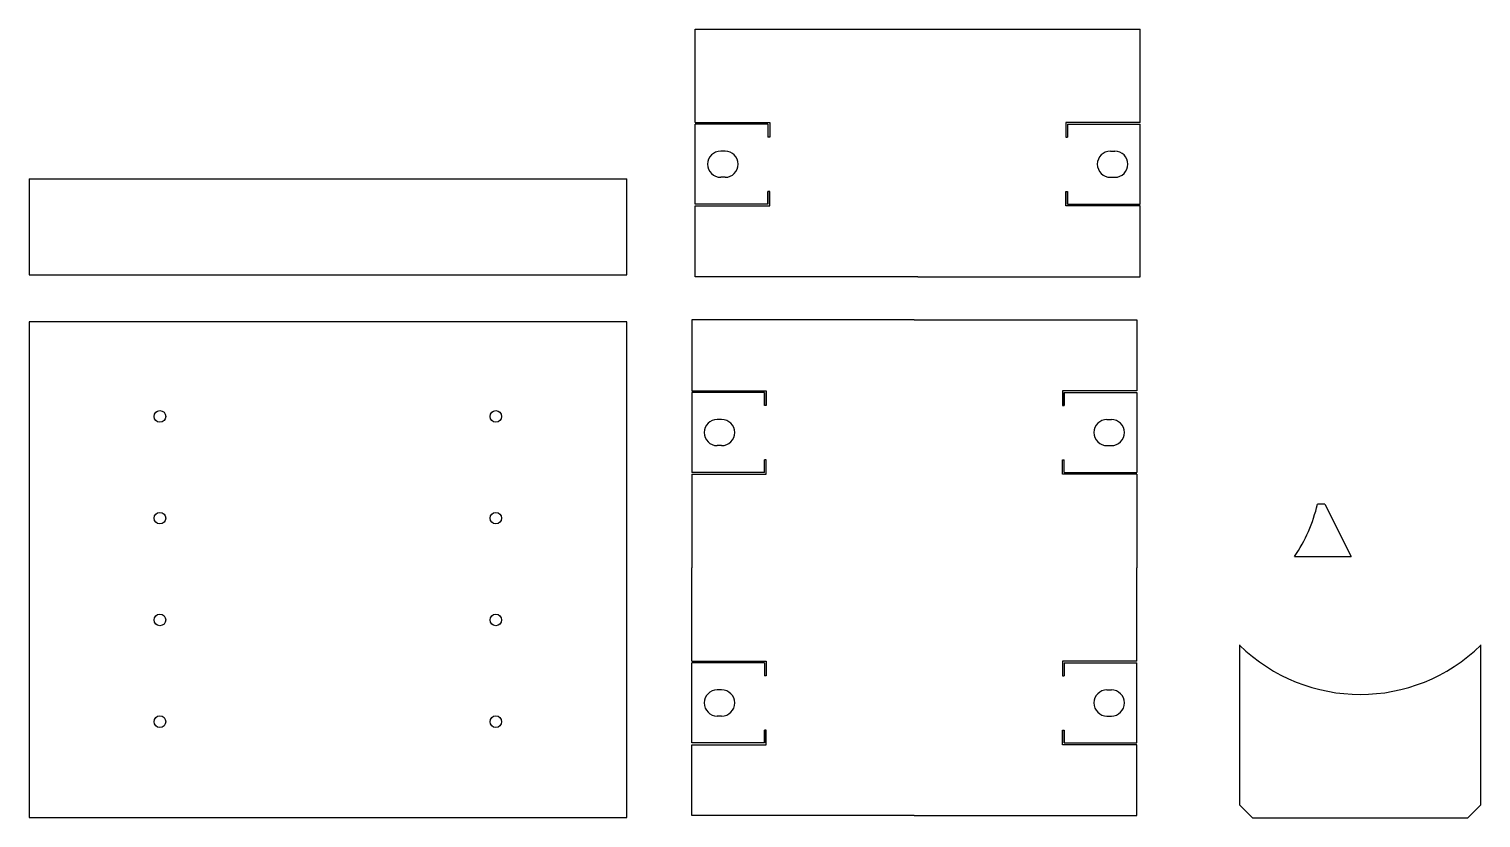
# Model space of a CAD drawing. Header units: millimetres. Extents: x 2745 to 3743, y 2059 to 2601.
import ezdxf

# ---------------------------------------------------------------- set-up
doc = ezdxf.new("R2010")
doc.units = ezdxf.units.MM

msp = doc.modelspace()

# ---------------------------------------------------------------- linework, layer by layer
for p, q in [((3202.86, 2537.15), (3202.86, 2601.45)), ((3202.86, 2601.45), (3508.86, 2601.45)), ((3508.86, 2537.15), (3508.86, 2601.45)), ((3202.86, 2537.15), (3254.05, 2537.15)), ((3254.05, 2537.15), (3254.05, 2527.15)), ((3508.86, 2537.15), (3457.66, 2537.15)), ((3457.66, 2537.15), (3457.66, 2527.15)), ((3202.86, 2480.95), (3202.86, 2535.95)), ((3252.86, 2535.95), (3202.86, 2535.95)), ((3252.86, 2535.95), (3252.86, 2527.15)), ((3254.05, 2527.15), (3252.86, 2527.15)), ((3457.66, 2527.15), (3458.86, 2527.15)), ((3458.86, 2535.95), (3458.86, 2527.15)), ((3458.86, 2535.95), (3508.86, 2535.95)), ((3508.86, 2480.95), (3508.86, 2535.95)), ((3223.36, 2517.45), (3220.36, 2517.45)), ((3488.36, 2517.45), (3491.36, 2517.45)), ((2744.71, 2498.29), (2744.71, 2432.29)), ((2744.71, 2498.29), (3155.71, 2498.29)), ((3155.71, 2432.29), (3155.71, 2498.29)), ((3223.36, 2499.45), (3220.36, 2499.45)), ((3488.36, 2499.45), (3491.36, 2499.45)), ((3252.86, 2489.75), (3252.86, 2480.95)), ((3254.05, 2489.75), (3252.86, 2489.75)), ((3252.86, 2480.95), (3252.86, 2489.75)), ((3254.05, 2479.75), (3254.05, 2489.75)), ((3457.66, 2489.75), (3458.86, 2489.75)), ((3457.66, 2479.75), (3457.66, 2489.75)), ((3458.86, 2489.75), (3458.86, 2480.95)), ((3458.86, 2480.95), (3458.86, 2489.75)), ((3252.86, 2480.95), (3202.86, 2480.95)), ((3202.86, 2430.95), (3202.86, 2479.75)), ((3202.86, 2479.75), (3254.05, 2479.75)), ((3508.86, 2479.75), (3457.66, 2479.75)), ((3458.86, 2480.95), (3508.86, 2480.95)), ((3508.86, 2430.95), (3508.86, 2479.75)), ((2744.71, 2432.29), (3155.71, 2432.29)), ((3355.86, 2430.95), (3202.86, 2430.95)), ((3355.86, 2430.95), (3508.86, 2430.95)), ((2744.71, 2399.96), (2744.71, 2058.96)), ((3155.71, 2399.96), (2744.71, 2399.96)), ((3155.71, 2058.96), (3155.71, 2399.96)), ((3353.51, 2401.35), (3200.51, 2401.35)), ((3200.51, 2401.35), (3200.51, 2352.55)), ((3353.51, 2401.35), (3506.51, 2401.35)), ((3506.51, 2401.35), (3506.51, 2352.55)), ((3200.51, 2352.55), (3251.71, 2352.55)), ((3200.51, 2351.35), (3200.51, 2296.35)), ((3250.51, 2351.35), (3200.51, 2351.35)), ((3250.51, 2342.55), (3250.51, 2351.35)), ((3250.51, 2351.35), (3250.51, 2342.55)), ((3251.71, 2352.55), (3251.71, 2342.55)), ((3506.51, 2352.55), (3455.31, 2352.55)), ((3455.31, 2352.55), (3455.31, 2342.55)), ((3456.51, 2342.55), (3456.51, 2351.35)), ((3456.51, 2351.35), (3506.51, 2351.35)), ((3456.51, 2351.35), (3456.51, 2342.55)), ((3506.51, 2351.35), (3506.51, 2296.35)), ((3251.71, 2342.55), (3250.51, 2342.55)), ((3455.31, 2342.55), (3456.51, 2342.55)), ((3221.01, 2332.85), (3218.01, 2332.85)), ((3486.01, 2332.85), (3489.01, 2332.85)), ((3221.01, 2314.85), (3218.01, 2314.85)), ((3486.01, 2314.85), (3489.01, 2314.85)), ((3250.51, 2296.35), (3250.51, 2305.15)), ((3251.71, 2305.15), (3250.51, 2305.15)), ((3251.71, 2295.15), (3251.71, 2305.15)), ((3455.31, 2305.15), (3456.51, 2305.15)), ((3455.31, 2295.15), (3455.31, 2305.15)), ((3456.51, 2296.35), (3456.51, 2305.15)), ((3250.51, 2296.35), (3200.51, 2296.35)), ((3200.51, 2295.15), (3200.51, 2230.85)), ((3200.51, 2295.15), (3251.71, 2295.15)), ((3506.51, 2295.15), (3455.31, 2295.15)), ((3456.51, 2296.35), (3506.51, 2296.35)), ((3506.51, 2295.15), (3506.51, 2230.85)), ((3635.86, 2274.56), (3630.78, 2274.56)), ((3635.86, 2274.56), (3653.86, 2238.56)), ((3615.02, 2238.56), (3653.86, 2238.56)), ((3200.51, 2166.55), (3200.51, 2230.85)), ((3506.51, 2166.55), (3506.51, 2230.85)), ((3577.19, 2177.73), (3577.19, 2067.73)), ((3743.19, 2067.73), (3743.19, 2177.73)), ((3200.51, 2166.55), (3251.71, 2166.55)), ((3200.51, 2110.35), (3200.51, 2165.35)), ((3250.51, 2165.35), (3200.51, 2165.35)), ((3250.51, 2165.35), (3250.51, 2156.55)), ((3251.71, 2166.55), (3251.71, 2156.55)), ((3506.51, 2166.55), (3455.31, 2166.55)), ((3455.31, 2166.55), (3455.31, 2156.55)), ((3456.51, 2165.35), (3456.51, 2156.55)), ((3456.51, 2165.35), (3506.51, 2165.35)), ((3506.51, 2110.35), (3506.51, 2165.35)), ((3221.01, 2146.85), (3218.01, 2146.85)), ((3251.71, 2156.55), (3250.51, 2156.55)), ((3455.31, 2156.55), (3456.51, 2156.55)), ((3486.01, 2146.85), (3489.01, 2146.85)), ((3221.01, 2128.85), (3218.01, 2128.85)), ((3486.01, 2128.85), (3489.01, 2128.85)), ((3250.51, 2119.15), (3250.51, 2110.35)), ((3251.71, 2119.15), (3250.51, 2119.15)), ((3250.51, 2110.35), (3250.51, 2119.15)), ((3251.71, 2109.15), (3251.71, 2119.15)), ((3455.31, 2119.15), (3456.51, 2119.15)), ((3455.31, 2109.15), (3455.31, 2119.15)), ((3456.51, 2110.35), (3456.51, 2119.15)), ((3456.51, 2119.15), (3456.51, 2110.35)), ((3250.51, 2110.35), (3200.51, 2110.35)), ((3200.51, 2060.35), (3200.51, 2109.15)), ((3200.51, 2109.15), (3251.71, 2109.15)), ((3506.51, 2109.15), (3455.31, 2109.15)), ((3456.51, 2110.35), (3506.51, 2110.35)), ((3506.51, 2060.35), (3506.51, 2109.15)), ((3577.19, 2067.73), (3586.19, 2058.73)), ((3743.19, 2067.73), (3734.19, 2058.73)), ((2744.71, 2058.96), (3155.71, 2058.96)), ((3353.51, 2060.35), (3200.51, 2060.35)), ((3353.51, 2060.35), (3506.51, 2060.35)), ((3586.19, 2058.73), (3734.19, 2058.73))]:
    msp.add_line(p, q)
for centre in [(2834.71, 2334.96), (3065.71, 2334.96), (2834.71, 2264.96), (3065.71, 2264.96), (2834.71, 2194.96), (3065.71, 2194.96), (2834.71, 2124.96), (3065.71, 2124.96)]:
    msp.add_circle(centre, 4)
for centre, radius, start, end in [((3220.36, 2508.45), 9, 90, 270), ((3223.36, 2508.45), 9, 270, 90), ((3488.36, 2508.45), 9, 90, 270), ((3491.36, 2508.45), 9, 270, 90), ((3218.01, 2323.85), 9, 90, 270), ((3221.01, 2323.85), 9, 270, 90), ((3486.01, 2323.85), 9, 90, 270), ((3489.01, 2323.85), 9, 270, 90), ((3523.76, 2299.97), 110, 326.06113, 346.64197), ((3660.19, 2262.23), 118.5, 225.53913, 314.46087), ((3218.01, 2137.85), 9, 90, 270), ((3221.01, 2137.85), 9, 270, 90), ((3486.01, 2137.85), 9, 90, 270), ((3489.01, 2137.85), 9, 270, 90)]:
    msp.add_arc(centre, radius, start, end)

doc.saveas('drawing.dxf')
